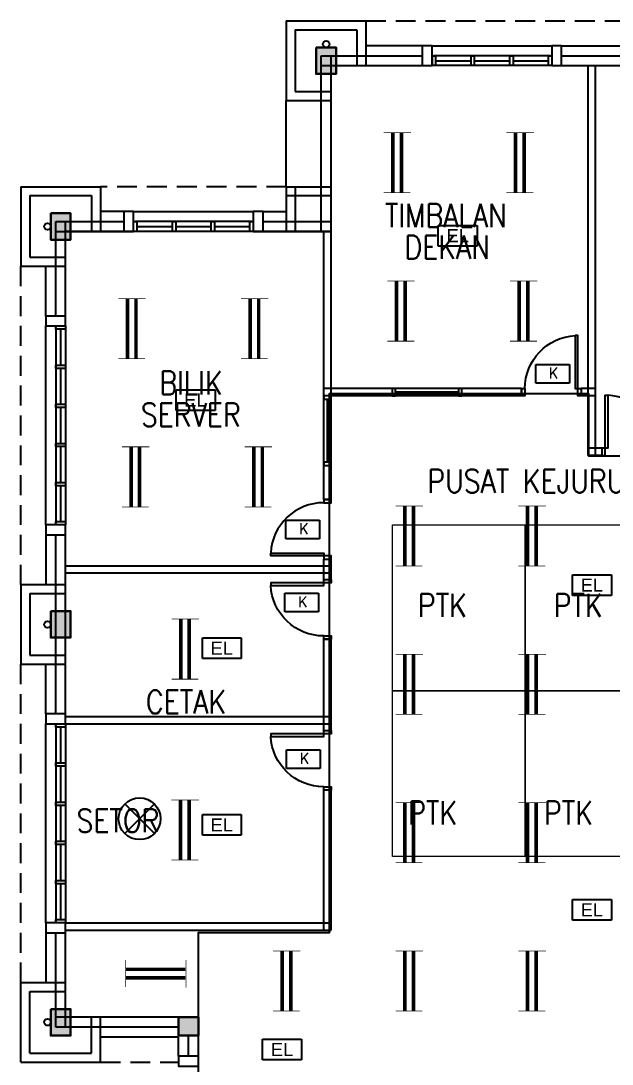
# Model space of a CAD drawing. Header units: inches. Extents: x -85907952 to 802144, y 988801 to 3125513.
# Drawn here: x 273449 to 282360, y 1049683 to 1065414 of the extents above; entities that cross this region are included whole.
import ezdxf
from ezdxf.enums import TextEntityAlignment as Align

# ---------------------------------------------------------------- set-up
doc = ezdxf.new("R2010")
doc.units = ezdxf.units.IN
doc.header["$MEASUREMENT"] = 0
doc.linetypes.add('HIDDEN', pattern=[0.375, 0.25, -0.125])
for name, color, linetype, lineweight in [('1', 8, 'Continuous', 9), ('BOMBA', 22, 'Continuous', 25), ('COLUMN', 8, 'Continuous', 30), ('t3', 8, 'Continuous', 25)]:
    doc.layers.add(name, color=color, linetype=linetype, lineweight=lineweight)
for name, color, linetype in [('DOOR', 2, 'Continuous'), ('DOWNPIPE', 8, 'Continuous'), ('ELECT', 6, 'Continuous'), ('FITTING', 8, 'Continuous'), ('LAMPU', 7, 'Continuous'), ('LW', 2, 'Continuous'), ('partition', 8, 'Continuous'), ('ventilation', 4, 'Continuous'), ('WALL', 1, 'Continuous'), ('WIN', 9, 'Continuous')]:
    doc.layers.add(name, color=color, linetype=linetype)
doc.styles.add('LAILA', font='romans.shx', dxfattribs={"width": 0.85})
doc.styles.add('SANSSERIF', font='SAS_____.pfb', dxfattribs={"width": 0.7, "height": 700})
doc.styles.add('SIMPLEX', font='simplex.shx', dxfattribs={"width": 0.8})

# ---------------------------------------------------------------- blocks, each defined once
blk = doc.blocks.new('dr16')
at = {"layer": 'DOOR', "color": 1}
blk.add_line((-2409712, -909071), (-2409602, -909071), dxfattribs=at)
for points in [[(-2409712, -909071), (-2409602, -909071), (-2409602, -909021), (-2409712, -909021)], [(-2410511, -909831), (-2409712, -909831), (-2409712, -909871), (-2410511, -909871)], [(-2409712, -909921), (-2409602, -909921), (-2409602, -909871), (-2409712, -909871)]]:
    blk.add_lwpolyline(points, close=True, dxfattribs=at)
at = {"layer": 'DOOR', "color": 9}
blk.add_arc((-2409712, -909871), 800, 90, 177.134, dxfattribs=at)
blk = doc.blocks.new('emergency light R')
at = {"layer": 'LAMPU', "color": 6, "linetype": 'Continuous'}
for p, q in [((0, 5), (0, 248)), ((0, 248), (459, 248)), ((459, 248), (459, 5)), ((459, 5), (0, 5))]:
    blk.add_line(p, q, dxfattribs=at)
at = {"layer": 'LAMPU', "color": 6, "linetype": 'Continuous', "style": 'SANSSERIF'}
blk.add_text('EL', height=153.8, dxfattribs=at).set_placement((97, 50))
blk = doc.blocks.new('CEILING FAN C W HOOK')
at = {"layer": 'ELECT', "color": 6}
for p, q in [((-530, -530), (-85, -85)), ((-530, -85), (-85, -530))]:
    blk.add_line(p, q, dxfattribs=at)
blk.add_circle((-308, -308), 315, dxfattribs=at)

msp = doc.modelspace()

# ---------------------------------------------------------------- hatches: boundary and pattern name
at = {"layer": 'COLUMN'}
msp.add_hatch(color=256, dxfattribs=at).paths.add_polyline_path([(275824, 1050389), (276124, 1050389), (276124, 1050114), (275824, 1050114)])

# ---------------------------------------------------------------- linework, layer by layer
at = {"layer": '1'}
for points in [[(279049, 1055314), (279049, 1057814), (281049, 1057814), (281049, 1055314)], [(281049, 1055314), (281049, 1057814), (283049, 1057814), (283049, 1055314)], [(279049, 1052814), (279049, 1055314), (281049, 1055314), (281049, 1052814)], [(281049, 1052814), (281049, 1055314), (283049, 1055314), (283049, 1052814)]]:
    msp.add_lwpolyline(points, close=True, dxfattribs=at)
at = {"layer": 'BOMBA', "color": 8, "linetype": 'ByBlock', "ltscale": 10}
for p, q in [((281208, 1060233), (281715, 1060233)), ((281208, 1059952), (281208, 1060233)), ((281208, 1060233), (281715, 1060233)), ((281208, 1059952), (281208, 1060233)), ((281715, 1059952), (281208, 1059952)), ((281715, 1059952), (281208, 1059952)), ((277444, 1057886), (277951, 1057886)), ((277444, 1057605), (277444, 1057886)), ((277444, 1057886), (277951, 1057886)), ((277444, 1057605), (277444, 1057886)), ((277951, 1057605), (277444, 1057605)), ((277951, 1057605), (277444, 1057605)), ((277428, 1056783), (277935, 1056783)), ((277428, 1056502), (277428, 1056783)), ((277428, 1056783), (277935, 1056783)), ((277428, 1056502), (277428, 1056783)), ((277935, 1056502), (277428, 1056502)), ((277935, 1056502), (277428, 1056502)), ((277454, 1054423), (277961, 1054423)), ((277454, 1054142), (277454, 1054423)), ((277454, 1054423), (277961, 1054423)), ((277454, 1054142), (277454, 1054423)), ((277961, 1054142), (277454, 1054142)), ((277961, 1054142), (277454, 1054142))]:
    msp.add_line(p, q, dxfattribs=at)
at = {"layer": 'BOMBA', "color": 3, "linetype": 'ByBlock', "ltscale": 10}
for p, q in [((281208, 1060233), (281715, 1060233)), ((281208, 1059952), (281208, 1060233)), ((281715, 1060233), (281715, 1059952)), ((281715, 1059952), (281208, 1059952)), ((277444, 1057886), (277951, 1057886)), ((277444, 1057605), (277444, 1057886)), ((277951, 1057886), (277951, 1057605)), ((277951, 1057605), (277444, 1057605)), ((277428, 1056783), (277935, 1056783)), ((277428, 1056502), (277428, 1056783)), ((277935, 1056783), (277935, 1056502)), ((277935, 1056502), (277428, 1056502)), ((277454, 1054423), (277961, 1054423)), ((277454, 1054142), (277454, 1054423)), ((277961, 1054423), (277961, 1054142)), ((277961, 1054142), (277454, 1054142))]:
    msp.add_line(p, q, dxfattribs=at)
at = {"layer": 'COLUMN'}
for points in [[(277899, 1065014), (278199, 1065014), (278199, 1064614), (277899, 1064614)], [(273899, 1062514), (274199, 1062514), (274199, 1062114), (273899, 1062114)], [(273899, 1056514), (274199, 1056514), (274199, 1056114), (273899, 1056114)], [(273899, 1050514), (274199, 1050514), (274199, 1050114), (273899, 1050114)], [(275824, 1050389), (276124, 1050389), (276124, 1050114), (275824, 1050114)]]:
    msp.add_lwpolyline(points, close=True, dxfattribs=at)
for points in [[(277899, 1065014), (278199, 1065014), (277899, 1064614), (278199, 1064614)], [(273899, 1062514), (274199, 1062514), (273899, 1062114), (274199, 1062114)], [(273899, 1056514), (274199, 1056514), (273899, 1056114), (274199, 1056114)], [(273899, 1050514), (274199, 1050514), (273899, 1050114), (274199, 1050114)]]:
    msp.add_solid(points, dxfattribs=at)
at = {"layer": 'DOWNPIPE'}
for centre in [(278049, 1065064), (273849, 1062314), (273849, 1056314), (273849, 1050314)]:
    msp.add_circle(centre, 50, dxfattribs=at)
at = {"layer": 'FITTING', "color": 3}
for points, const_width in [([(279055, 1062822), (279055, 1063722)], 54.6), ([(279184, 1062822), (279184, 1063722)], 54.6), ([(280904, 1062822), (280904, 1063722)], 54.6), ([(281033, 1062822), (281033, 1063722)], 54.6), ([(278917, 1063727), (279202, 1063727)], 10.9), ([(279056, 1063727), (279331, 1063727)], 10.9), ([(280766, 1063727), (281051, 1063727)], 10.9), ([(280905, 1063727), (281180, 1063727)], 10.9), ([(278917, 1062822), (279192, 1062822)], 10.9), ([(279046, 1062822), (279321, 1062822)], 10.9), ([(280766, 1062822), (281041, 1062822)], 10.9), ([(280895, 1062822), (281170, 1062822)], 10.9), ([(278973, 1061491), (279258, 1061491)], 10.9), ([(279110, 1060585), (279110, 1061485)], 54.6), ([(279111, 1061491), (279386, 1061491)], 10.9), ([(279239, 1060585), (279239, 1061485)], 54.6), ([(280821, 1061491), (281107, 1061491)], 10.9), ([(280959, 1060585), (280959, 1061485)], 54.6), ([(280960, 1061491), (281235, 1061491)], 10.9), ([(281088, 1060585), (281088, 1061485)], 54.6), ([(274917, 1061227), (275202, 1061227)], 10.9), ([(275055, 1060322), (275055, 1061222)], 54.6), ([(275056, 1061227), (275331, 1061227)], 10.9), ([(275184, 1060322), (275184, 1061222)], 54.6), ([(276766, 1061227), (277051, 1061227)], 10.9), ([(276904, 1060322), (276904, 1061222)], 54.6), ([(276905, 1061227), (277180, 1061227)], 10.9), ([(277033, 1060322), (277033, 1061222)], 54.6), ([(278973, 1060585), (279248, 1060585)], 10.9), ([(279101, 1060585), (279377, 1060585)], 10.9), ([(280821, 1060585), (281097, 1060585)], 10.9), ([(280950, 1060585), (281226, 1060585)], 10.9), ([(274917, 1060322), (275192, 1060322)], 10.9), ([(275046, 1060322), (275321, 1060322)], 10.9), ([(276766, 1060322), (277041, 1060322)], 10.9), ([(276895, 1060322), (277170, 1060322)], 10.9), ([(274973, 1058991), (275258, 1058991)], 10.9), ([(275110, 1058085), (275110, 1058985)], 54.6), ([(275111, 1058991), (275386, 1058991)], 10.9), ([(275239, 1058085), (275239, 1058985)], 54.6), ([(276821, 1058991), (277107, 1058991)], 10.9), ([(276959, 1058085), (276959, 1058985)], 54.6), ([(276960, 1058991), (277235, 1058991)], 10.9), ([(277088, 1058085), (277088, 1058985)], 54.6), ([(274973, 1058085), (275248, 1058085)], 10.9), ([(275101, 1058085), (275377, 1058085)], 10.9), ([(276821, 1058085), (277097, 1058085)], 10.9), ([(276950, 1058085), (277226, 1058085)], 10.9), ([(279098, 1058099), (279383, 1058099)], 10.9), ([(279098, 1058099), (279383, 1058099)], 10.9), ([(279236, 1057193), (279236, 1058093)], 54.6), ([(279236, 1057193), (279236, 1058093)], 54.6), ([(279237, 1058099), (279512, 1058099)], 10.9), ([(279237, 1058099), (279512, 1058099)], 10.9), ([(279365, 1057193), (279365, 1058093)], 54.6), ([(279365, 1057193), (279365, 1058093)], 54.6), ([(280947, 1058099), (281232, 1058099)], 10.9), ([(280947, 1058099), (281232, 1058099)], 10.9), ([(281085, 1057193), (281085, 1058093)], 54.6), ([(281085, 1057193), (281085, 1058093)], 54.6), ([(281086, 1058099), (281361, 1058099)], 10.9), ([(281086, 1058099), (281361, 1058099)], 10.9), ([(281214, 1057193), (281214, 1058093)], 54.6), ([(281214, 1057193), (281214, 1058093)], 54.6), ([(279098, 1057193), (279374, 1057193)], 10.9), ([(279098, 1057193), (279374, 1057193)], 10.9), ([(279227, 1057193), (279502, 1057193)], 10.9), ([(279227, 1057193), (279502, 1057193)], 10.9), ([(280947, 1057193), (281222, 1057193)], 10.9), ([(280947, 1057193), (281222, 1057193)], 10.9), ([(281076, 1057193), (281351, 1057193)], 10.9), ([(281076, 1057193), (281351, 1057193)], 10.9), ([(275720, 1056394), (276005, 1056394)], 10.9), ([(275858, 1055488), (275858, 1056388)], 54.6), ([(275859, 1056394), (276134, 1056394)], 10.9), ([(275987, 1055488), (275987, 1056388)], 54.6), ([(279236, 1054957), (279236, 1055857)], 54.6), ([(279236, 1054957), (279236, 1055857)], 54.6), ([(279236, 1054957), (279236, 1055857)], 54.6), ([(279236, 1054957), (279236, 1055857)], 54.6), ([(279365, 1054957), (279365, 1055857)], 54.6), ([(279365, 1054957), (279365, 1055857)], 54.6), ([(279365, 1054957), (279365, 1055857)], 54.6), ([(279365, 1054957), (279365, 1055857)], 54.6), ([(281085, 1054957), (281085, 1055857)], 54.6), ([(281085, 1054957), (281085, 1055857)], 54.6), ([(281085, 1054957), (281085, 1055857)], 54.6), ([(281085, 1054957), (281085, 1055857)], 54.6), ([(281214, 1054957), (281214, 1055857)], 54.6), ([(281214, 1054957), (281214, 1055857)], 54.6), ([(281214, 1054957), (281214, 1055857)], 54.6), ([(281214, 1054957), (281214, 1055857)], 54.6), ([(279098, 1055863), (279383, 1055863)], 10.9), ([(279098, 1055863), (279383, 1055863)], 10.9), ([(279098, 1055863), (279383, 1055863)], 10.9), ([(279098, 1055863), (279383, 1055863)], 10.9), ([(279237, 1055863), (279512, 1055863)], 10.9), ([(279237, 1055863), (279512, 1055863)], 10.9), ([(279237, 1055863), (279512, 1055863)], 10.9), ([(279237, 1055863), (279512, 1055863)], 10.9), ([(280947, 1055863), (281232, 1055863)], 10.9), ([(280947, 1055863), (281232, 1055863)], 10.9), ([(280947, 1055863), (281232, 1055863)], 10.9), ([(280947, 1055863), (281232, 1055863)], 10.9), ([(281086, 1055863), (281361, 1055863)], 10.9), ([(281086, 1055863), (281361, 1055863)], 10.9), ([(281086, 1055863), (281361, 1055863)], 10.9), ([(281086, 1055863), (281361, 1055863)], 10.9), ([(275720, 1055488), (275995, 1055488)], 10.9), ([(275849, 1055488), (276124, 1055488)], 10.9), ([(279098, 1054957), (279374, 1054957)], 10.9), ([(279098, 1054957), (279374, 1054957)], 10.9), ([(279098, 1054957), (279374, 1054957)], 10.9), ([(279098, 1054957), (279374, 1054957)], 10.9), ([(279227, 1054957), (279502, 1054957)], 10.9), ([(279227, 1054957), (279502, 1054957)], 10.9), ([(279227, 1054957), (279502, 1054957)], 10.9), ([(279227, 1054957), (279502, 1054957)], 10.9), ([(280947, 1054957), (281222, 1054957)], 10.9), ([(280947, 1054957), (281222, 1054957)], 10.9), ([(280947, 1054957), (281222, 1054957)], 10.9), ([(280947, 1054957), (281222, 1054957)], 10.9), ([(281076, 1054957), (281351, 1054957)], 10.9), ([(281076, 1054957), (281351, 1054957)], 10.9), ([(281076, 1054957), (281351, 1054957)], 10.9), ([(281076, 1054957), (281351, 1054957)], 10.9), ([(275857, 1052761), (275857, 1053661)], 54.6), ([(275986, 1052761), (275986, 1053661)], 54.6), ([(275719, 1053667), (276004, 1053667)], 10.9), ([(275858, 1053667), (276133, 1053667)], 10.9), ([(279098, 1053627), (279383, 1053627)], 10.9), ([(279098, 1053627), (279383, 1053627)], 10.9), ([(279098, 1053627), (279383, 1053627)], 10.9), ([(279098, 1053627), (279383, 1053627)], 10.9), ([(279236, 1052721), (279236, 1053621)], 54.6), ([(279236, 1052721), (279236, 1053621)], 54.6), ([(279236, 1052721), (279236, 1053621)], 54.6), ([(279236, 1052721), (279236, 1053621)], 54.6), ([(279237, 1053627), (279512, 1053627)], 10.9), ([(279237, 1053627), (279512, 1053627)], 10.9), ([(279237, 1053627), (279512, 1053627)], 10.9), ([(279237, 1053627), (279512, 1053627)], 10.9), ([(279365, 1052721), (279365, 1053621)], 54.6), ([(279365, 1052721), (279365, 1053621)], 54.6), ([(279365, 1052721), (279365, 1053621)], 54.6), ([(279365, 1052721), (279365, 1053621)], 54.6), ([(280947, 1053627), (281232, 1053627)], 10.9), ([(280947, 1053627), (281232, 1053627)], 10.9), ([(280947, 1053627), (281232, 1053627)], 10.9), ([(280947, 1053627), (281232, 1053627)], 10.9), ([(281085, 1052721), (281085, 1053621)], 54.6), ([(281085, 1052721), (281085, 1053621)], 54.6), ([(281085, 1052721), (281085, 1053621)], 54.6), ([(281085, 1052721), (281085, 1053621)], 54.6), ([(281086, 1053627), (281361, 1053627)], 10.9), ([(281086, 1053627), (281361, 1053627)], 10.9), ([(281086, 1053627), (281361, 1053627)], 10.9), ([(281086, 1053627), (281361, 1053627)], 10.9), ([(281214, 1052721), (281214, 1053621)], 54.6), ([(281214, 1052721), (281214, 1053621)], 54.6), ([(281214, 1052721), (281214, 1053621)], 54.6), ([(281214, 1052721), (281214, 1053621)], 54.6), ([(275719, 1052761), (275994, 1052761)], 10.9), ([(275848, 1052761), (276123, 1052761)], 10.9), ([(279098, 1052721), (279374, 1052721)], 10.9), ([(279098, 1052721), (279374, 1052721)], 10.9), ([(279098, 1052721), (279374, 1052721)], 10.9), ([(279098, 1052721), (279374, 1052721)], 10.9), ([(279227, 1052721), (279502, 1052721)], 10.9), ([(279227, 1052721), (279502, 1052721)], 10.9), ([(279227, 1052721), (279502, 1052721)], 10.9), ([(279227, 1052721), (279502, 1052721)], 10.9), ([(280947, 1052721), (281222, 1052721)], 10.9), ([(280947, 1052721), (281222, 1052721)], 10.9), ([(280947, 1052721), (281222, 1052721)], 10.9), ([(280947, 1052721), (281222, 1052721)], 10.9), ([(281076, 1052721), (281351, 1052721)], 10.9), ([(281076, 1052721), (281351, 1052721)], 10.9), ([(281076, 1052721), (281351, 1052721)], 10.9), ([(281076, 1052721), (281351, 1052721)], 10.9), ([(277249, 1051391), (277534, 1051391)], 10.9), ([(277249, 1051391), (277534, 1051391)], 10.9), ([(277387, 1050485), (277387, 1051385)], 54.6), ([(277387, 1050485), (277387, 1051385)], 54.6), ([(277388, 1051391), (277663, 1051391)], 10.9), ([(277388, 1051391), (277663, 1051391)], 10.9), ([(277516, 1050485), (277516, 1051385)], 54.6), ([(277516, 1050485), (277516, 1051385)], 54.6), ([(279098, 1051391), (279383, 1051391)], 10.9), ([(279098, 1051391), (279383, 1051391)], 10.9), ([(279098, 1051391), (279383, 1051391)], 10.9), ([(279098, 1051391), (279383, 1051391)], 10.9), ([(279236, 1050485), (279236, 1051385)], 54.6), ([(279236, 1050485), (279236, 1051385)], 54.6), ([(279236, 1050485), (279236, 1051385)], 54.6), ([(279236, 1050485), (279236, 1051385)], 54.6), ([(279237, 1051391), (279512, 1051391)], 10.9), ([(279237, 1051391), (279512, 1051391)], 10.9), ([(279237, 1051391), (279512, 1051391)], 10.9), ([(279237, 1051391), (279512, 1051391)], 10.9), ([(279365, 1050485), (279365, 1051385)], 54.6), ([(279365, 1050485), (279365, 1051385)], 54.6), ([(279365, 1050485), (279365, 1051385)], 54.6), ([(279365, 1050485), (279365, 1051385)], 54.6), ([(280947, 1051391), (281232, 1051391)], 10.9), ([(280947, 1051391), (281232, 1051391)], 10.9), ([(280947, 1051391), (281232, 1051391)], 10.9), ([(280947, 1051391), (281232, 1051391)], 10.9), ([(281085, 1050485), (281085, 1051385)], 54.6), ([(281085, 1050485), (281085, 1051385)], 54.6), ([(281085, 1050485), (281085, 1051385)], 54.6), ([(281085, 1050485), (281085, 1051385)], 54.6), ([(281086, 1051391), (281361, 1051391)], 10.9), ([(281086, 1051391), (281361, 1051391)], 10.9), ([(281086, 1051391), (281361, 1051391)], 10.9), ([(281086, 1051391), (281361, 1051391)], 10.9), ([(281214, 1050485), (281214, 1051385)], 54.6), ([(281214, 1050485), (281214, 1051385)], 54.6), ([(281214, 1050485), (281214, 1051385)], 54.6), ([(281214, 1050485), (281214, 1051385)], 54.6), ([(275030, 1051251), (275030, 1050976)], 10.9), ([(275030, 1051251), (275030, 1050976)], 10.9), ([(275936, 1051251), (275936, 1050966)], 10.9), ([(275936, 1051251), (275936, 1050966)], 10.9), ([(275030, 1051113), (275930, 1051113)], 54.6), ([(275030, 1051113), (275930, 1051113)], 54.6), ([(275030, 1050984), (275930, 1050984)], 54.6), ([(275030, 1050984), (275930, 1050984)], 54.6), ([(275030, 1051122), (275030, 1050847)], 10.9), ([(275030, 1051122), (275030, 1050847)], 10.9), ([(275936, 1051112), (275936, 1050837)], 10.9), ([(275936, 1051112), (275936, 1050837)], 10.9), ([(277249, 1050485), (277525, 1050485)], 10.9), ([(277249, 1050485), (277525, 1050485)], 10.9), ([(277378, 1050485), (277653, 1050485)], 10.9), ([(277378, 1050485), (277653, 1050485)], 10.9), ([(279098, 1050485), (279374, 1050485)], 10.9), ([(279098, 1050485), (279374, 1050485)], 10.9), ([(279098, 1050485), (279374, 1050485)], 10.9), ([(279098, 1050485), (279374, 1050485)], 10.9), ([(279227, 1050485), (279502, 1050485)], 10.9), ([(279227, 1050485), (279502, 1050485)], 10.9), ([(279227, 1050485), (279502, 1050485)], 10.9), ([(279227, 1050485), (279502, 1050485)], 10.9), ([(280947, 1050485), (281222, 1050485)], 10.9), ([(280947, 1050485), (281222, 1050485)], 10.9), ([(280947, 1050485), (281222, 1050485)], 10.9), ([(280947, 1050485), (281222, 1050485)], 10.9), ([(281076, 1050485), (281351, 1050485)], 10.9), ([(281076, 1050485), (281351, 1050485)], 10.9), ([(281076, 1050485), (281351, 1050485)], 10.9), ([(281076, 1050485), (281351, 1050485)], 10.9)]:
    msp.add_lwpolyline(points, dxfattribs=dict(at, const_width=const_width))
at = {"layer": 'LW', "linetype": 'HIDDEN', "ltscale": 1200}
for p, q in [((278649, 1065414), (285449, 1065414)), ((277449, 1062914), (274649, 1062914)), ((273449, 1056914), (273449, 1061714)), ((273449, 1050914), (273449, 1055714)), ((274649, 1049714), (275824, 1049714))]:
    msp.add_line(p, q, dxfattribs=at)
at = {"layer": 'LW'}
for p, q in [((279499, 1065039), (278649, 1065039)), ((279649, 1065039), (281449, 1065039)), ((281599, 1065039), (282499, 1065039)), ((274999, 1062539), (274649, 1062539)), ((275149, 1062539), (276949, 1062539)), ((277099, 1062539), (277449, 1062539)), ((273824, 1060964), (273824, 1061714)), ((273824, 1057814), (273824, 1060814)), ((273824, 1057664), (273824, 1056914)), ((273824, 1054964), (273824, 1055714)), ((273824, 1051814), (273824, 1054814)), ((273824, 1051664), (273824, 1050914)), ((275824, 1050089), (274649, 1050089)), ((275824, 1049802), (275824, 1050089))]:
    msp.add_line(p, q, dxfattribs=at)
at = {"layer": 'partition'}
for p, q in [((281994, 1064739), (281994, 1058859)), ((282104, 1064739), (282104, 1058859)), ((278014, 1059759), (278014, 1062239)), ((278124, 1059759), (278124, 1062239)), ((279044, 1059869), (278014, 1059869)), ((280994, 1059869), (280094, 1059869)), ((280994, 1059869), (280994, 1059759)), ((282104, 1059869), (281894, 1059869)), ((281894, 1059869), (281894, 1059759)), ((279044, 1059759), (278014, 1059759)), ((278124, 1059759), (278014, 1059759)), ((280994, 1059759), (280094, 1059759)), ((282104, 1059759), (281894, 1059759)), ((282204, 1058969), (281994, 1058969)), ((282204, 1058969), (282204, 1058859)), ((282204, 1058859), (281994, 1058859)), ((278014, 1058199), (278014, 1058709)), ((278014, 1058709), (278124, 1058709)), ((278124, 1058199), (278124, 1058709)), ((278014, 1058199), (278124, 1058199)), ((278014, 1056989), (278014, 1057299)), ((278014, 1057299), (278124, 1057299)), ((278124, 1056989), (278124, 1057299)), ((274124, 1057199), (278124, 1057199)), ((274124, 1057089), (274124, 1057199)), ((274124, 1057089), (278124, 1057089)), ((278014, 1056989), (278124, 1056989)), ((278014, 1056089), (278124, 1056089)), ((278014, 1054714), (278014, 1056089)), ((278124, 1054714), (278124, 1056089)), ((274124, 1054924), (278124, 1054924)), ((274124, 1054814), (278124, 1054814)), ((278014, 1051704), (278014, 1053814)), ((278124, 1051704), (278124, 1053814)), ((274124, 1051814), (278124, 1051814)), ((274124, 1051704), (278124, 1051704))]:
    msp.add_line(p, q, dxfattribs=at)
at = {"layer": 'ventilation'}
msp.add_lwpolyline([(276889, 1040689), (276889, 1040911), (280113, 1040911), (280113, 1043738), (281191, 1043738), (281191, 1043880), (276128, 1043880), (276128, 1050363), (276128, 1051670), (278101, 1051670), (278101, 1059798), (282003, 1059798), (282003, 1058858), (285970, 1058858), (285970, 1063397), (284957, 1063397)], dxfattribs=at)
at = {"layer": 'WALL'}
for p, q in [((277449, 1065414), (278649, 1065414)), ((277449, 1065414), (277449, 1064214)), ((278649, 1065414), (278649, 1064739)), ((277584, 1065279), (277584, 1064349)), ((277584, 1065279), (278514, 1065279)), ((278514, 1065279), (278514, 1064739)), ((277974, 1062239), (277974, 1064889)), ((277974, 1064889), (279499, 1064889)), ((278124, 1062239), (278124, 1064889)), ((279649, 1064889), (279649, 1064739)), ((281599, 1064889), (282499, 1064889)), ((277974, 1064739), (279649, 1064739)), ((281449, 1064739), (282649, 1064739)), ((277584, 1064349), (278124, 1064349)), ((277449, 1064214), (278124, 1064214)), ((273449, 1062914), (273449, 1061714)), ((273449, 1062914), (274649, 1062914)), ((274649, 1062914), (274649, 1062239)), ((277449, 1062914), (278124, 1062914)), ((277449, 1062914), (277449, 1062239)), ((277584, 1062914), (277584, 1062239)), ((273584, 1062779), (274514, 1062779)), ((273584, 1062779), (273584, 1061849)), ((274514, 1062779), (274514, 1062239)), ((277449, 1062779), (278124, 1062779)), ((273974, 1060964), (273974, 1062389)), ((273974, 1062389), (274999, 1062389)), ((274124, 1060814), (274124, 1062389)), ((277099, 1062389), (278124, 1062389)), ((273974, 1062239), (275149, 1062239)), ((275149, 1062239), (274124, 1062239)), ((276949, 1062239), (278124, 1062239)), ((278124, 1062239), (276949, 1062239)), ((273449, 1061714), (274124, 1061714)), ((273584, 1061849), (274124, 1061849)), ((274124, 1054814), (274124, 1057814)), ((273974, 1054964), (273974, 1057664)), ((273449, 1056914), (274124, 1056914)), ((273449, 1056914), (273449, 1055714)), ((273584, 1056779), (273584, 1055849)), ((273584, 1056779), (274124, 1056779)), ((273584, 1055849), (274124, 1055849)), ((273449, 1055714), (274124, 1055714)), ((274124, 1050239), (274124, 1051814)), ((273974, 1050239), (273974, 1051664)), ((273449, 1050914), (274124, 1050914)), ((273449, 1049714), (273449, 1050914)), ((273584, 1050779), (274124, 1050779)), ((273584, 1049849), (273584, 1050779)), ((276124, 1050389), (273974, 1050389)), ((274514, 1049849), (274514, 1050389)), ((274649, 1049714), (274649, 1050389)), ((276124, 1049652), (276124, 1050389)), ((275824, 1050239), (273974, 1050239)), ((275974, 1049802), (275974, 1050114)), ((273584, 1049849), (274514, 1049849)), ((273449, 1049714), (274649, 1049714))]:
    msp.add_line(p, q, dxfattribs=at)
for points in [[(279499, 1064739), (279649, 1064739), (279649, 1065039), (279499, 1065039)], [(281449, 1064739), (281599, 1064739), (281599, 1065039), (281449, 1065039)], [(274999, 1062239), (275149, 1062239), (275149, 1062539), (274999, 1062539)], [(276949, 1062239), (277099, 1062239), (277099, 1062539), (276949, 1062539)], [(274124, 1060814), (274124, 1060964), (273824, 1060964), (273824, 1060814)], [(274124, 1057664), (274124, 1057814), (273824, 1057814), (273824, 1057664)], [(274124, 1054814), (274124, 1054964), (273824, 1054964), (273824, 1054814)], [(274124, 1051664), (274124, 1051814), (273824, 1051814), (273824, 1051664)], [(276124, 1049652), (276124, 1049802), (275824, 1049802), (275824, 1049652)]]:
    msp.add_lwpolyline(points, close=True, dxfattribs=at)
at = {"layer": 'WIN'}
for p, q in [((281424, 1064889), (279674, 1064889)), ((281449, 1064739), (279649, 1064739)), ((279699, 1064814), (280233, 1064814)), ((280283, 1064814), (280816, 1064814)), ((280866, 1064814), (281399, 1064814)), ((277449, 1062914), (277449, 1064214)), ((276924, 1062389), (275174, 1062389)), ((276949, 1062239), (275149, 1062239)), ((275199, 1062314), (275733, 1062314)), ((275783, 1062314), (276316, 1062314)), ((276366, 1062314), (276899, 1062314)), ((273974, 1060789), (273974, 1057839)), ((274049, 1060224), (274049, 1060764)), ((274124, 1060814), (274124, 1057814)), ((274049, 1059634), (274049, 1060174)), ((280094, 1059869), (279044, 1059869)), ((280044, 1059814), (279094, 1059814)), ((278014, 1058709), (278014, 1059759)), ((278069, 1058759), (278069, 1059709)), ((278124, 1058709), (278124, 1059759)), ((280094, 1059759), (279044, 1059759)), ((274049, 1059044), (274049, 1059584)), ((274049, 1058454), (274049, 1058994)), ((274049, 1057864), (274049, 1058404)), ((273974, 1054789), (273974, 1051839)), ((274124, 1054814), (274124, 1051814)), ((274049, 1054224), (274049, 1054764)), ((274049, 1053634), (274049, 1054174)), ((274049, 1053044), (274049, 1053584)), ((274049, 1052454), (274049, 1052994)), ((274049, 1051864), (274049, 1052404)), ((276124, 1050114), (276124, 1050389))]:
    msp.add_line(p, q, dxfattribs=at)
for points in [[(279649, 1064889), (279699, 1064889), (279699, 1064739), (279649, 1064739)], [(280233, 1064889), (280283, 1064889), (280283, 1064739), (280233, 1064739)], [(280816, 1064889), (280866, 1064889), (280866, 1064739), (280816, 1064739)], [(281399, 1064889), (281449, 1064889), (281449, 1064739), (281399, 1064739)], [(275149, 1062389), (275199, 1062389), (275199, 1062239), (275149, 1062239)], [(275733, 1062389), (275783, 1062389), (275783, 1062239), (275733, 1062239)], [(276316, 1062389), (276366, 1062389), (276366, 1062239), (276316, 1062239)], [(276899, 1062389), (276949, 1062389), (276949, 1062239), (276899, 1062239)], [(273974, 1060764), (273974, 1060814), (274124, 1060814), (274124, 1060764)], [(273974, 1060174), (273974, 1060224), (274124, 1060224), (274124, 1060174)], [(279044, 1059869), (279044, 1059759), (279094, 1059759), (279094, 1059869)], [(280044, 1059869), (280044, 1059759), (280094, 1059759), (280094, 1059869)], [(278124, 1059759), (278014, 1059759), (278014, 1059709), (278124, 1059709)], [(273974, 1059584), (273974, 1059634), (274124, 1059634), (274124, 1059584)], [(273974, 1058994), (273974, 1059044), (274124, 1059044), (274124, 1058994)], [(278124, 1058759), (278014, 1058759), (278014, 1058709), (278124, 1058709)], [(273974, 1058404), (273974, 1058454), (274124, 1058454), (274124, 1058404)], [(273974, 1057814), (273974, 1057864), (274124, 1057864), (274124, 1057814)], [(273974, 1054764), (273974, 1054814), (274124, 1054814), (274124, 1054764)], [(273974, 1054174), (273974, 1054224), (274124, 1054224), (274124, 1054174)], [(273974, 1053584), (273974, 1053634), (274124, 1053634), (274124, 1053584)], [(273974, 1052994), (273974, 1053044), (274124, 1053044), (274124, 1052994)], [(273974, 1052404), (273974, 1052454), (274124, 1052454), (274124, 1052404)], [(273974, 1051814), (273974, 1051864), (274124, 1051864), (274124, 1051814)]]:
    msp.add_lwpolyline(points, close=True, dxfattribs=at)

# ---------------------------------------------------------------- block references
msp.add_blockref('CEILING FAN C W HOOK', (275546, 1053691))
at = {"layer": 'DOOR', "xscale": -1}
for p, rotation in [((-628026, -1349843), 90), ((2687726, 147069), 180), ((2687726, 144794), 180)]:
    msp.add_blockref('dr16', p, dxfattribs=dict(at, rotation=rotation))
at = {"layer": 'DOOR', "rotation": 270}
msp.add_blockref('dr16', (1192125, -1350743), dxfattribs=at)
at = {"layer": 'DOOR'}
msp.add_blockref('dr16', (2687726, 1967220), dxfattribs=at)
at = {"layer": 'LAMPU', "color": 8, "xscale": 1.27951153594687, "yscale": 1.27951153594687, "zscale": 1.27951153594687}
for p in [(279740, 1062013), (275788, 1059535), (281762, 1056745), (276184, 1055793), (276184, 1053128), (281762, 1051847), (277093, 1049741)]:
    msp.add_blockref('emergency light R', p, dxfattribs=at)

# ---------------------------------------------------------------- texts
at = {"layer": 'BOMBA', "color": 3, "linetype": 'ByBlock', "ltscale": 10, "style": 'SIMPLEX'}
for p in [(281404, 1060024), (277640, 1057676), (277624, 1056573), (277649, 1054213)]:
    msp.add_text('K', height=162, dxfattribs=at).set_placement(p)
at = {"layer": 't3', "style": 'LAILA', "width": 0.85}
for s, p in [('TIMBALAN ', (278936, 1062655)), ('DEKAN', (279231, 1062176)), ('BILIK', (275536, 1060130)), ('SERVER', (275258, 1059650)), ('PUSAT KEJURUTERAAN', (279575, 1058649)), ('CETAK', (275333, 1055321)), ('SETOR', (274287, 1053529))]:
    msp.add_text(s, height=350, dxfattribs=at).set_placement(p, align=Align.TOP_LEFT)
for p in [(279229, 1056426), (281276, 1056426), (279082, 1053298), (281129, 1053298)]:
    msp.add_text(' PTK', height=350, dxfattribs=at).set_placement(p)

doc.saveas('drawing.dxf')
